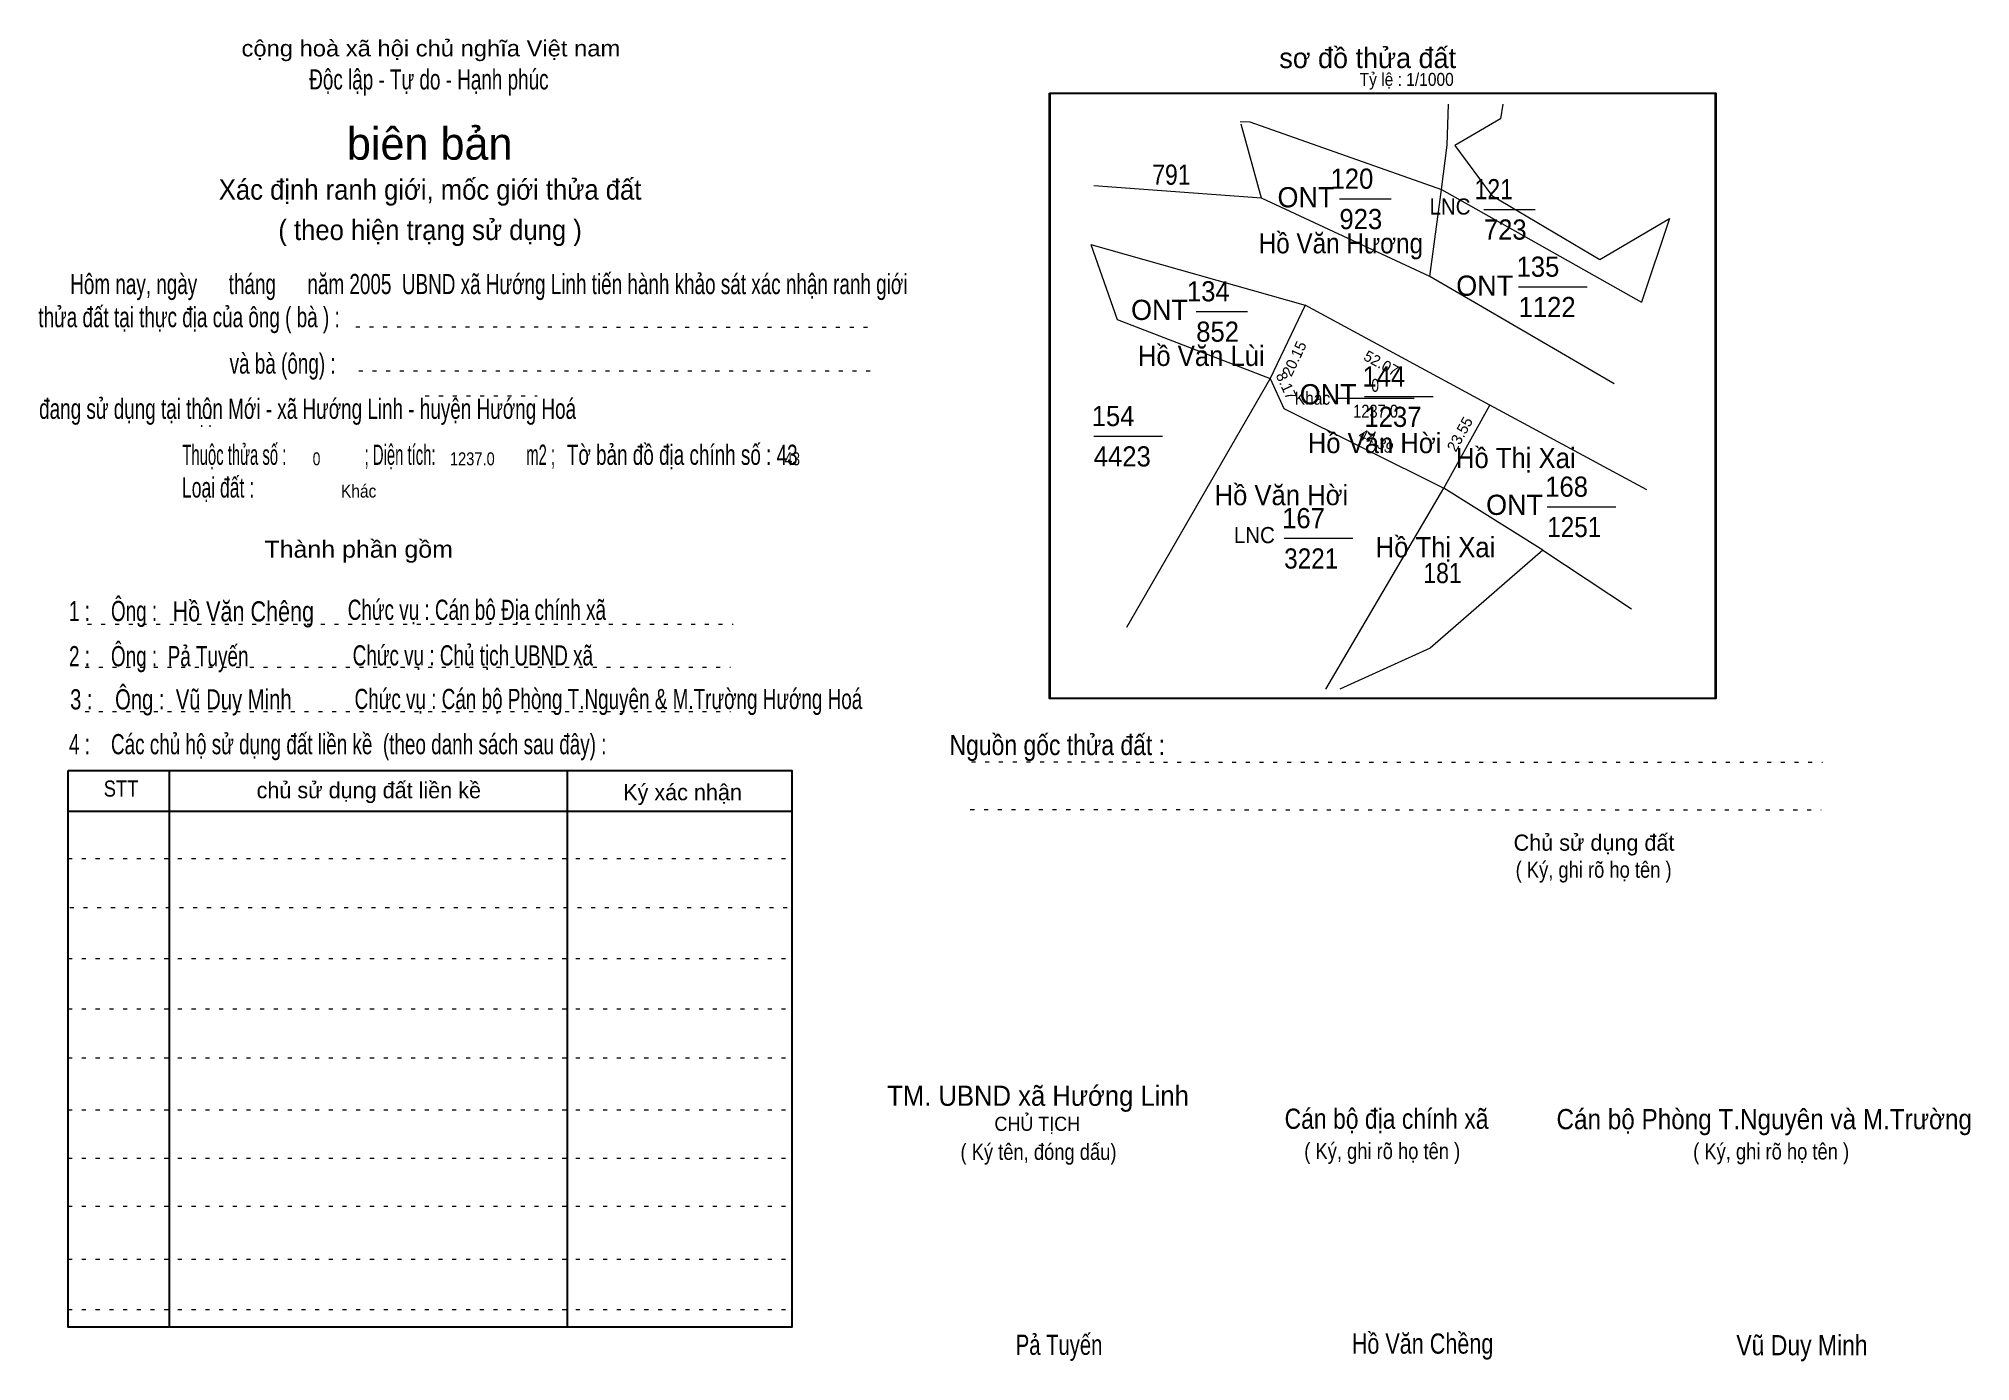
# Model space of a CAD drawing. Header units: centimetres. Extents: x -1.5 to 46.4, y -3.9 to 28.9.
import ezdxf
from ezdxf.enums import TextEntityAlignment as Align

# ---------------------------------------------------------------- set-up
doc = ezdxf.new("R2010")
doc.units = ezdxf.units.CM
doc.header["$LTSCALE"] = 0.2
doc.linetypes.add('DOTTED', pattern=[1.5, 0.3, -1.2])
for name, color, linetype, lineweight in [('15', 7, 'Continuous', 13), ('2', 7, 'Continuous', 25), ('22', 7, 'Continuous', 13), ('33', 7, 'Continuous', 13), ('5', 7, 'DOTTED', 13)]:
    doc.layers.add(name, color=color, linetype=linetype, lineweight=lineweight)
for name, color, linetype in [('16', 7, 'Continuous'), ('34', 7, 'Continuous'), ('51', 7, 'Continuous')]:
    doc.layers.add(name, color=color, linetype=linetype)

msp = doc.modelspace()

# ---------------------------------------------------------------- linework, layer by layer
at = {"layer": '15'}
for p, q in [((30.75, 24.9), (32.03, 24.9)), ((34.33, 24.64), (35.6, 24.64)), ((35.19, 22.72), (36.89, 22.72)), ((27.2, 22.11), (28.47, 22.11)), ((31.37, 20), (33.07, 20)), ((24.66, 19.02), (26.36, 19.02)), ((35.9, 17.27), (37.6, 17.27)), ((29.38, 16.49), (31.08, 16.49))]:
    msp.add_line(p, q, dxfattribs=at)
at = {"layer": '2'}
msp.add_lwpolyline([(23.56, 27.52), (40.06, 27.52), (40.06, 12.52), (23.56, 12.52)], close=True, dxfattribs=at)
at = {"layer": '22'}
for p, q in [((28.82, 24.92), (28.31, 26.75)), ((28.82, 24.92), (24.66, 25.22)), ((24.59, 23.77), (29.9, 22.27)), ((29.9, 22.27), (29.03, 20.45)), ((29.03, 20.45), (25.47, 14.28)), ((30.41, 12.75), (33.34, 17.73)), ((35.79, 16.2), (37.99, 14.74))]:
    msp.add_line(p, q, dxfattribs=at)
for points in [[(28.29, 26.82), (28.53, 26.81), (33.28, 25.13)], [(33.28, 25.13), (33.42, 26.23), (33.45, 27.25)], [(34.8, 27.25), (34.74, 26.88), (33.61, 26.22), (34.53, 24.98), (37.2, 23.4), (38.93, 24.41), (38.24, 22.34)], [(37.56, 20.32), (32.99, 22.98), (28.82, 24.92)], [(32.99, 22.98), (33.28, 25.13), (38.24, 22.34)], [(24.59, 23.77), (25.24, 21.91), (29.03, 20.45)], [(38.37, 17.69), (34.48, 19.79), (29.9, 22.27)], [(29.03, 20.45), (29.37, 19.71), (33.34, 17.73)], [(35.79, 16.2), (33.34, 17.73), (34.48, 19.79)], [(35.79, 16.2), (33, 13.77), (30.76, 12.75)]]:
    msp.add_lwpolyline(points, dxfattribs=at)
msp.add_lwpolyline([(33.34, 17.73), (34.48, 19.79), (29.9, 22.27), (29.03, 20.45), (29.37, 19.71)], close=True, dxfattribs=at)
at = {"layer": '33'}
msp.add_line((30.68, 19.96), (32.6, 19.96), dxfattribs=at)
at = {"layer": '5'}
for p, q in [((6.37, 21.73), (19.21, 21.72)), ((6.44, 20.64), (19.25, 20.64)), ((8.09, 20.02), (10.86, 20.02)), ((-0.28, 14.36), (15.72, 14.36)), ((-0.34, 13.3), (15.66, 13.3)), ((-0.34, 12.2), (15.66, 12.2)), ((21.63, 10.95), (42.72, 10.94)), ((21.6, 9.77), (42.69, 9.76)), ((-0.76, 8.56), (17.18, 8.56)), ((-0.72, 7.34), (17.22, 7.34)), ((-0.76, 6.08), (17.18, 6.08)), ((-0.76, 4.83), (17.18, 4.83)), ((-0.76, 3.62), (17.18, 3.62)), ((-0.76, 2.33), (17.18, 2.33)), ((-0.76, 1.13), (17.18, 1.13)), ((-0.76, -0.06), (17.18, -0.06)), ((-0.76, -1.37), (17.18, -1.37)), ((-0.76, -2.62), (17.18, -2.62))]:
    msp.add_line(p, q, dxfattribs=at)
at = {"layer": '5', "linetype": 'Continuous', "lineweight": 25}
for p, q in [((1.74, 10.74), (1.74, -3.05)), ((11.61, 10.74), (11.61, -3.05)), ((-0.76, 9.73), (17.18, 9.73))]:
    msp.add_line(p, q, dxfattribs=at)
for points in [[(23.58, 27.52), (40.08, 27.52), (40.08, 12.52), (23.58, 12.52)], [(-0.76, 10.74), (17.18, 10.74), (17.18, -3.05), (-0.76, -3.05)]]:
    msp.add_lwpolyline(points, close=True, dxfattribs=at)

# ---------------------------------------------------------------- texts
at = {"layer": '15'}
for s, width, p in [('791', 0.85, (26.11, 25.25)), ('120', 0.95, (30.53, 25.15)), ('121', 0.85, (34.1, 24.89)), ('923', 0.95, (30.75, 24.15)), ('723', 0.95, (34.33, 23.89)), ('135', 0.95, (35.14, 22.97)), ('134', 0.95, (26.97, 22.36)), ('1122', 0.95, (35.19, 21.97)), ('852', 0.95, (27.2, 21.36)), ('144', 0.95, (31.32, 20.25)), ('154', 0.95, (24.61, 19.27)), ('1237', 0.95, (31.37, 19.25)), ('4423', 0.95, (24.66, 18.27)), ('168', 0.95, (35.85, 17.52)), ('167', 0.95, (29.33, 16.74)), ('1251', 0.9, (35.9, 16.52)), ('3221', 0.9, (29.38, 15.74)), ('181', 0.85, (32.83, 15.38))]:
    msp.add_text(s, height=0.5, dxfattribs=dict(at, width=width)).set_placement(p)
at = {"layer": '16'}
for s, width, p in [('Hồ Văn Hương', 0.9, (30.785, 23.55)), ('Hồ Văn Lùi', 0.95, (27.325, 20.76)), ('Hồ Văn Hời', 0.95, (31.62, 18.6)), ('Hồ Thị Xai', 0.95, (35.12, 18.23)), ('Hồ Văn Hời', 0.95, (29.31, 17.31)), ('Hồ Thị Xai', 0.95, (33.13, 16.02))]:
    msp.add_text(s, height=0.5, dxfattribs=dict(at, width=width)).set_placement(p, align=Align.CENTER)
at = {"layer": '22'}
for p in [(29.92, 24.69), (34.35, 22.5), (26.29, 21.9), (30.47, 19.81), (35.09, 17.07)]:
    msp.add_text('ONT', height=0.5, dxfattribs=at).set_placement(p, align=Align.CENTER)
at = {"layer": '22', "width": 0.95}
for p in [(33.49, 24.51), (28.64, 16.37)]:
    msp.add_text('LNC', height=0.4, dxfattribs=at).set_placement(p, align=Align.CENTER)
at = {"layer": '33', "width": 0.9}
msp.add_text('Khác', height=0.32, dxfattribs=at).set_placement((30.52, 19.8), align=Align.RIGHT)
at = {"layer": '33'}
for s, width, p in [('0', 0.8, (31.635, 20.12)), ('1237.0', 0.85, (31.645, 19.48))]:
    msp.add_text(s, height=0.32, dxfattribs=dict(at, width=width)).set_placement(p, align=Align.CENTER)
at = {"layer": '34'}
for s, width, p in [(': : ', 0.85, (2.5, 19.25)), ('0', 0.8, (5.3, 18.3)), ('1237.0', 0.85, (8.7, 18.3)), ('43', 0.8, (17, 18.3)), ('Khác', 0.9, (6, 17.5))]:
    msp.add_text(s, height=0.32, dxfattribs=dict(at, width=width)).set_placement(p)
at = {"layer": '5'}
for s, height, width, p in [('cộng hoà xã hội chủ nghĩa Việt nam', 0.4, 1.1, (8.23, 28.43)), ('Độc lập - Tự do - Hạnh phúc', 0.5, 0.7, (8.18, 27.61)), ('Xác định ranh giới, mốc giới thửa đất', 0.5, 0.95, (8.21, 24.88)), ('( theo hiện trạng sử dụng )', 0.5, 0.95, (8.21, 23.88)), ('Thành phần gồm', 0.42, 1.1, (6.44, 16.01)), ('Hồ Văn Chêng', 0.5, 0.8, (3.58, 14.43)), ('Chức vụ : Cán bộ Địa chính xã', 0.5, 0.7, (9.37, 14.47)), ('Chức vụ : Chủ tịch UBND xã', 0.5, 0.7, (9.27, 13.34)), ('Chức vụ : Cán bộ Phòng T.Nguyên & M.Trường Hướng Hoá', 0.5, 0.7, (12.63, 12.26)), ('    Nguồn gốc thửa đất :', 0.5, 0.85, (23.44, 11.12)), ('( Ký, ghi rõ họ tên )', 0.4, 0.85, (37.05, 8.08)), ('CHỦ TỊCH', 0.35, 0.95, (23.26, 1.81)), ('( Ký tên, đóng dấu)', 0.4, 0.85, (23.29, 1.09)), ('( Ký, ghi rõ họ tên )', 0.4, 0.85, (31.81, 1.11)), ('( Ký, ghi rõ họ tên )', 0.4, 0.85, (41.45, 1.1)), ('Pả Tuyến', 0.5, 0.75, (23.8, -3.74)), ('Hồ Văn Chềng', 0.5, 0.8, (32.81, -3.71)), ('Vũ Duy Minh', 0.5, 0.85, (42.215, -3.75))]:
    msp.add_text(s, height=height, dxfattribs=dict(at, width=width)).set_placement(p, align=Align.CENTER)
msp.add_text('sơ đồ thửa đất', height=0.5, dxfattribs=at).set_placement((29.26, 28.14))
for s, height, p in [('biên bản', 0.8, (8.2, 25.87)), ('      chủ sử dụng đất liền kề', 0.4, (6.245, 10.05)), ('   Ký xác nhận', 0.4, (14.245, 10)), ('Chủ sử dụng đất', 0.4, (37.06, 8.75))]:
    msp.add_text(s, height=height, dxfattribs=at).set_placement(p, align=Align.CENTER)
for s, height, width, p in [('   Hôm nay, ngày      tháng      năm 2005  UBND xã Hướng Linh tiến hành khảo sát xác nhận ranh giới ', 0.5, 0.7, (-1.1, 22.54)), ('thửa đất tại thực địa của ông ( bà ) :                                       ', 0.5, 0.7, (-1.5, 21.72)), ('                                     và bà (ông) :', 0.5, 0.7, (-1.57, 20.57)), (' đang sử dụng tại thôn Mới - xã Hướng Linh - huyện Hướng Hoá', 0.5, 0.7, (-1.61, 19.45)), ('Thuộc thửa số :                   ; Diện tích:                      m2 ;                                            ', 0.5, 0.55, (2.07, 18.31)), ('Tờ bản đồ địa chính số : 43', 0.5, 0.7, (11.6, 18.31)), ('Loại đất :  ', 0.5, 0.65, (2.06, 17.5)), ('    1 :    Ông :                                                        ', 0.5, 0.7, (-1.26, 14.44)), ('    2 :    Ông :  Pả Tuyến', 0.5, 0.7, (-1.26, 13.32)), ('    3 :    Ông :  Vũ Duy Minh', 0.5, 0.75, (-1.27, 12.25)), ('    4 :    Các chủ hộ sử dụng đất liền kề  (theo danh sách sau đây) :', 0.5, 0.7, (-1.26, 11.14)), ('STT', 0.4, 0.85, (0.12, 10.09)), ('TM. UBND xã Hướng Linh', 0.5, 0.95, (19.54, 2.43)), ('Cán bộ địa chính xã  ', 0.5, 0.85, (29.39, 1.86)), ('Cán bộ Phòng T.Nguyên và M.Trường', 0.5, 0.9, (36.13, 1.85))]:
    msp.add_text(s, height=height, dxfattribs=dict(at, width=width)).set_placement(p)
at = {"layer": '51', "width": 0.9}
msp.add_text('Tỷ lệ : 1/1000', height=0.32, dxfattribs=at).set_placement((31.25, 27.7))
at = {"layer": '51'}
for s, rotation, p in [('20.15', 64.478, (29.7519, 20.8818)), ('52.07', 331.579, (31.7207, 20.7077)), ('8.17', 294.746, (29.3114, 20.2115)), ('44.39', 333.47, (31.5997, 18.7755)), ('23.55', 61.248, (33.8522, 19.0051))]:
    msp.add_text(s, height=0.27, rotation=rotation, dxfattribs=at).set_placement(p, align=Align.CENTER)

doc.saveas('drawing.dxf')
